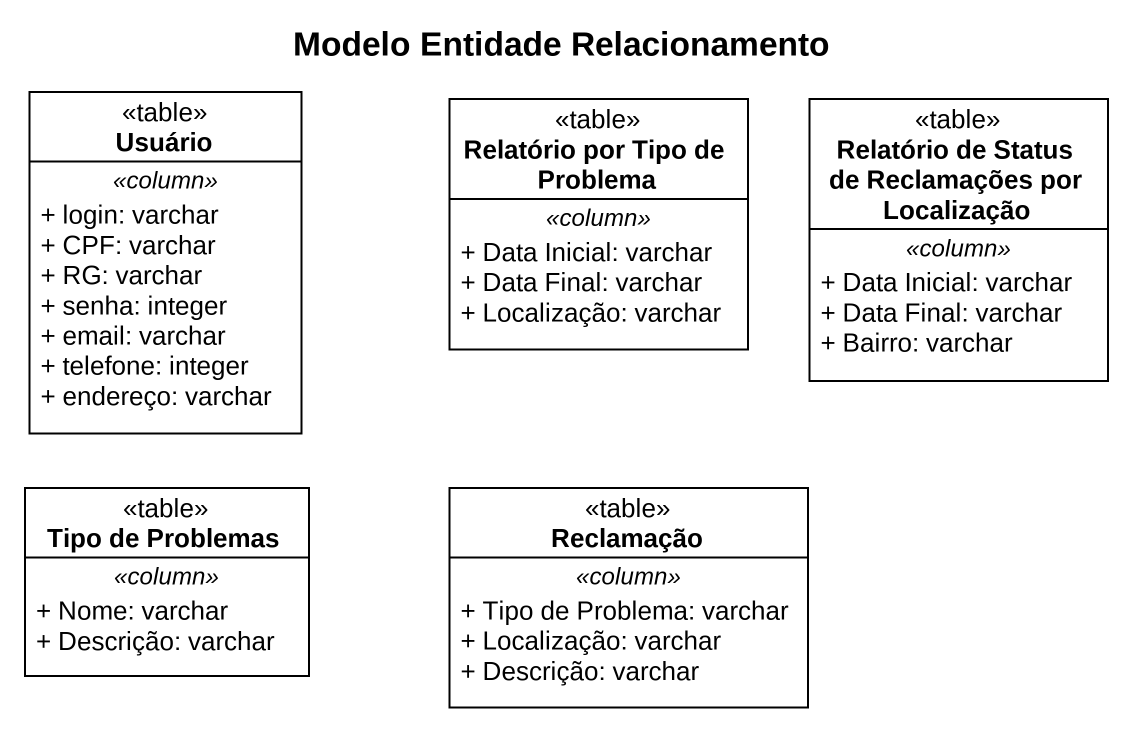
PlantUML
@startuml
title Modelo Entidade Relacionamento
hide circle
hide empty members
skinparam classAttributeIconSize 0
class Usuário <<table>> {
  .. <<column>> ..
  + login: varchar
  + CPF: varchar
  + RG: varchar
  + senha: integer
  + email: varchar
  + telefone: integer
  + endereço: varchar
}
class "Relatório por Tipo de Problema" as Relatório_por_Tipo_de <<table>> {
  .. <<column>> ..
  + Data Inicial: varchar
  + Data Final: varchar
  + Localização: varchar
}
class "Relatório de Status de Reclamações por Localização" as Relatório_de_Status_de <<table>> {
  .. <<column>> ..
  + Data Inicial: varchar
  + Data Final: varchar
  + Bairro: varchar
}
class "Tipo de Problemas" as Tipo_de_Problemas <<table>> {
  .. <<column>> ..
  + Nome: varchar
  + Descrição: varchar
}
class Reclamação <<table>> {
  .. <<column>> ..
  + Tipo de Problema: varchar
  + Localização: varchar
  + Descrição: varchar
}
@enduml
